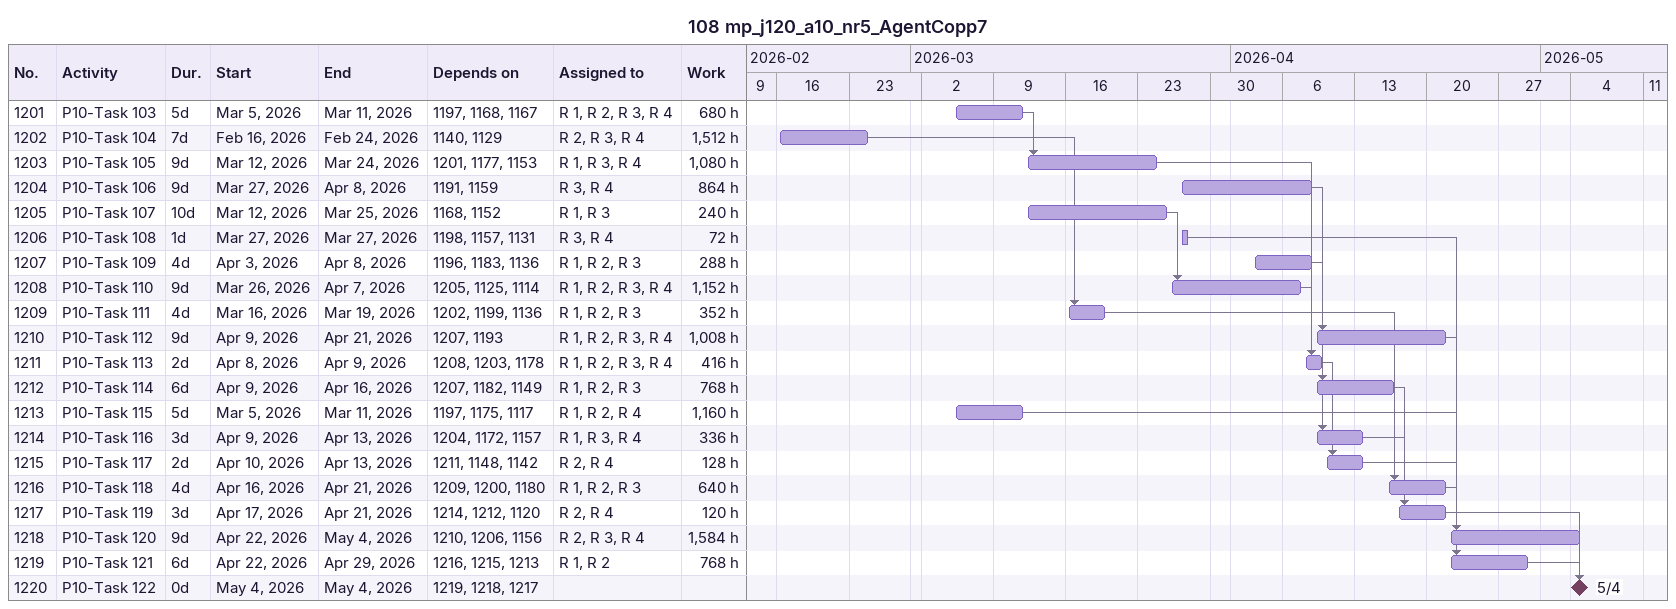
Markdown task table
108 mp_j120_a10_nr5_AgentCopp7

| ID | Task | Duration | Start | Finish | Predecessors | Resources | Work (h) |
|---|---|---|---|---|---|---|---|
| 1201 | P10-Task 103 | 5d | 2026-03-05 | 2026-03-11 | 1197, 1168, 1167 | R 1, R 2, R 3, R 4 | 680 |
| 1202 | P10-Task 104 | 7d | 2026-02-16 | 2026-02-24 | 1140, 1129 | R 2, R 3, R 4 | 1512 |
| 1203 | P10-Task 105 | 9d | 2026-03-12 | 2026-03-24 | 1201, 1177, 1153 | R 1, R 3, R 4 | 1080 |
| 1204 | P10-Task 106 | 9d | 2026-03-27 | 2026-04-08 | 1191, 1159 | R 3, R 4 | 864 |
| 1205 | P10-Task 107 | 10d | 2026-03-12 | 2026-03-25 | 1168, 1152 | R 1, R 3 | 240 |
| 1206 | P10-Task 108 | 1d | 2026-03-27 | 2026-03-27 | 1198, 1157, 1131 | R 3, R 4 | 72 |
| 1207 | P10-Task 109 | 4d | 2026-04-03 | 2026-04-08 | 1196, 1183, 1136 | R 1, R 2, R 3 | 288 |
| 1208 | P10-Task 110 | 9d | 2026-03-26 | 2026-04-07 | 1205, 1125, 1114 | R 1, R 2, R 3, R 4 | 1152 |
| 1209 | P10-Task 111 | 4d | 2026-03-16 | 2026-03-19 | 1202, 1199, 1136 | R 1, R 2, R 3 | 352 |
| 1210 | P10-Task 112 | 9d | 2026-04-09 | 2026-04-21 | 1207, 1193 | R 1, R 2, R 3, R 4 | 1008 |
| 1211 | P10-Task 113 | 2d | 2026-04-08 | 2026-04-09 | 1208, 1203, 1178 | R 1, R 2, R 3, R 4 | 416 |
| 1212 | P10-Task 114 | 6d | 2026-04-09 | 2026-04-16 | 1207, 1182, 1149 | R 1, R 2, R 3 | 768 |
| 1213 | P10-Task 115 | 5d | 2026-03-05 | 2026-03-11 | 1197, 1175, 1117 | R 1, R 2, R 4 | 1160 |
| 1214 | P10-Task 116 | 3d | 2026-04-09 | 2026-04-13 | 1204, 1172, 1157 | R 1, R 3, R 4 | 336 |
| 1215 | P10-Task 117 | 2d | 2026-04-10 | 2026-04-13 | 1211, 1148, 1142 | R 2, R 4 | 128 |
| 1216 | P10-Task 118 | 4d | 2026-04-16 | 2026-04-21 | 1209, 1200, 1180 | R 1, R 2, R 3 | 640 |
| 1217 | P10-Task 119 | 3d | 2026-04-17 | 2026-04-21 | 1214, 1212, 1120 | R 2, R 4 | 120 |
| 1218 | P10-Task 120 | 9d | 2026-04-22 | 2026-05-04 | 1210, 1206, 1156 | R 2, R 3, R 4 | 1584 |
| 1219 | P10-Task 121 | 6d | 2026-04-22 | 2026-04-29 | 1216, 1215, 1213 | R 1, R 2 | 768 |
| 1220 | P10-Task 122 | 0d | 2026-05-04 | 2026-05-04 | 1219, 1218, 1217 |  |  |
